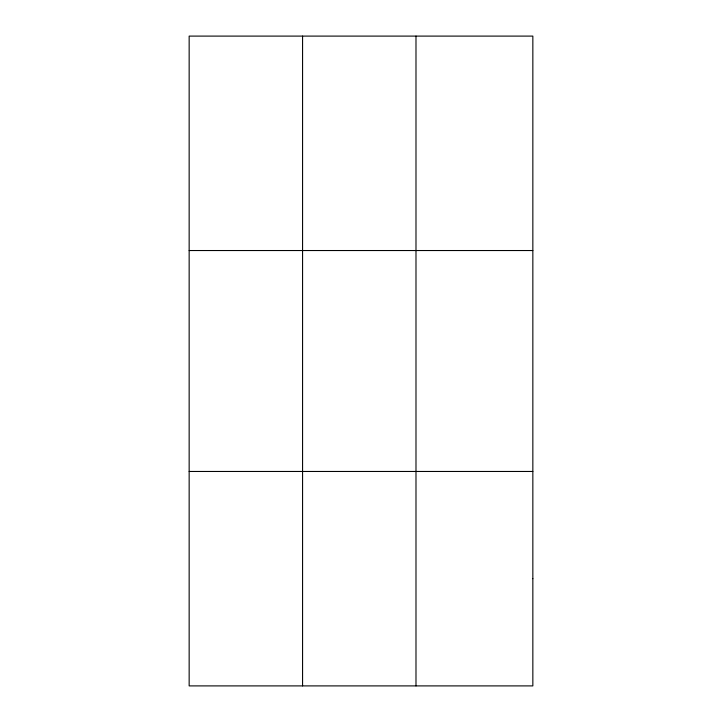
<?xml version="1.0" encoding="UTF-8"?>
<svg xmlns="http://www.w3.org/2000/svg" width="722" height="722" viewBox="0 0 722 722"><rect width="100%" height="100%" fill="white"/><g stroke="black" fill="none" stroke-linecap="round" stroke-linejoin="round"><path stroke-width="1.08" d="M302.572 685.9L302.572 36.1M415.989 685.9L415.989 36.1M189.155 250.534L532.845 250.534M189.155 471.466L532.845 471.466M532.845 578.683L532.845 685.9L189.155 685.9L189.155 36.1L532.845 36.1L532.845 578.683"/></g></svg>
